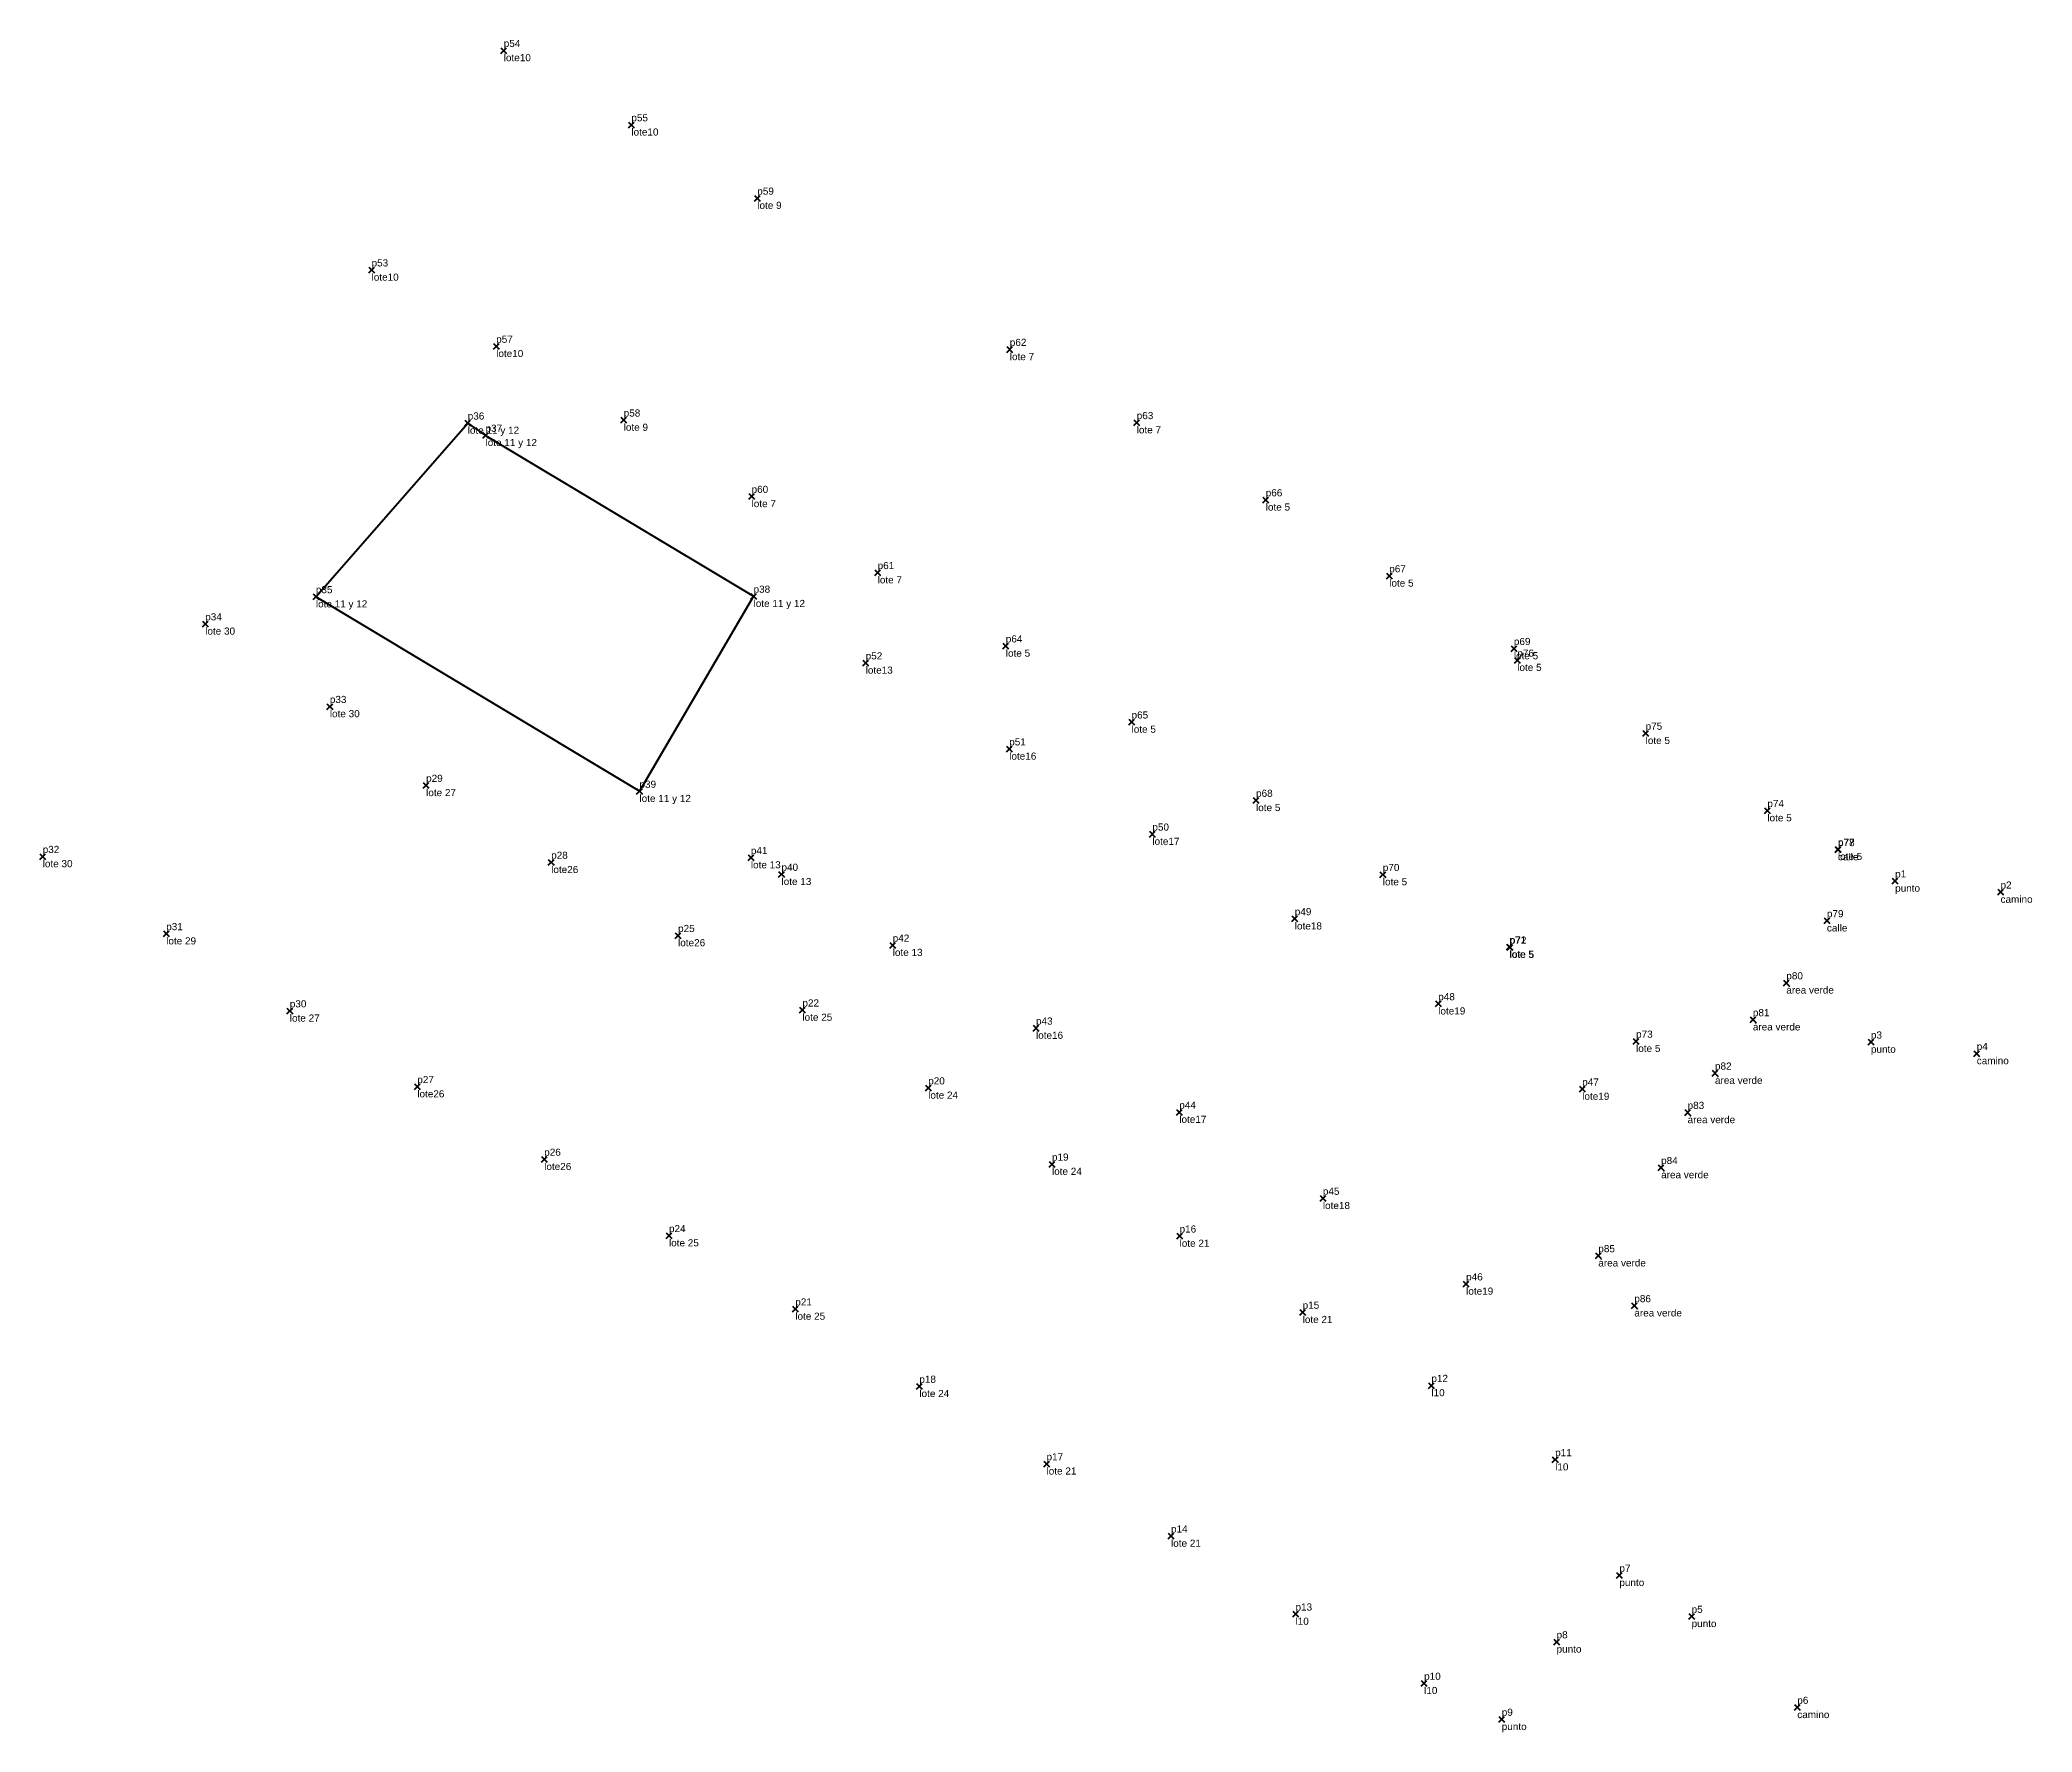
# Model space of a CAD drawing. Header units: millimetres. Extents: x 613192 to 613332, y 1321875 to 1321993.
import ezdxf

# ---------------------------------------------------------------- set-up
doc = ezdxf.new("R2010")
doc.units = ezdxf.units.MM
doc.header["$PDMODE"] = 3
doc.header["$PDSIZE"] = 0.2
doc.layers.get('0').update_dxf_attribs({"color": 1, "linetype": 'CONTINUOUS', "lineweight": 100})
for name, color, linetype, lineweight in [('calle', 174, 'CONTINUOUS', 100), ('camino', 174, 'CONTINUOUS', 100), ('l10', 174, 'CONTINUOUS', 100), ('lote 11 y 12', 174, 'CONTINUOUS', 100), ('lote 13', 174, 'CONTINUOUS', 100), ('lote 21', 174, 'CONTINUOUS', 100), ('lote 24', 174, 'CONTINUOUS', 100), ('lote 25', 174, 'CONTINUOUS', 100), ('lote 27', 174, 'CONTINUOUS', 100), ('lote 29', 174, 'CONTINUOUS', 100), ('lote 30', 174, 'CONTINUOUS', 100), ('lote 5', 174, 'CONTINUOUS', 100), ('lote 7', 174, 'CONTINUOUS', 100), ('lote 9', 174, 'CONTINUOUS', 100), ('lote10', 174, 'CONTINUOUS', 100), ('lote13', 174, 'CONTINUOUS', 100), ('lote16', 174, 'CONTINUOUS', 100), ('lote17', 174, 'CONTINUOUS', 100), ('lote18', 174, 'CONTINUOUS', 100), ('lote19', 174, 'CONTINUOUS', 100), ('lote26', 174, 'CONTINUOUS', 100), ('punto', 174, 'CONTINUOUS', 100), ('área verde', 174, 'CONTINUOUS', 100)]:
    doc.layers.add(name, color=color, linetype=linetype, lineweight=lineweight)
doc.layers.add('CVL_CUADCON_TIT', color=1, linetype='CONTINUOUS')
doc.styles.get("Standard").update_dxf_attribs({"font": 'arial.ttf', "width": 0.65})

msp = doc.modelspace()

# ---------------------------------------------------------------- linework, layer by layer
at = {"elevation": 56.33}
msp.add_lwpolyline([(613211.52, 1321954.38), (613222.18, 1321966.57), (613223.43, 1321965.71), (613242.25, 1321954.41), (613234.24, 1321940.72), (613211.52, 1321954.38)], dxfattribs=at)
at = {"layer": 'calle', "color": 40, "true_color": 0xf8d731}
for p in [(613318.39, 1321936.62, 58.16), (613317.61, 1321931.63, 58.13)]:
    msp.add_point(p, dxfattribs=at)
at = {"layer": 'camino', "color": 40, "true_color": 0xf8d731}
for p in [(613329.8, 1321933.64, 52.66), (613328.13, 1321922.31, 53.05), (613315.53, 1321876.4, 54.5)]:
    msp.add_point(p, dxfattribs=at)
at = {"layer": 'CVL_CUADCON_TIT'}
msp.add_lwpolyline([(613242.25, 1321954.41), (613223.43, 1321965.71), (613222.18, 1321966.57), (613211.52, 1321954.38), (613234.24, 1321940.72)], close=True, dxfattribs=at)
at = {"layer": 'l10', "color": 40, "true_color": 0xf8d731}
for p in [(613289.84, 1321899, 55.88), (613298.53, 1321893.79, 55.8), (613280.3, 1321882.95, 56.36), (613289.33, 1321878.09, 56.24)]:
    msp.add_point(p, dxfattribs=at)
at = {"layer": 'lote 11 y 12', "color": 40, "true_color": 0xf8d731}
for p in [(613222.18, 1321966.57, 56.19), (613223.43, 1321965.71, 56.23), (613211.52, 1321954.38, 56.33), (613242.25, 1321954.41, 56.87), (613234.24, 1321940.72, 57.09)]:
    msp.add_point(p, dxfattribs=at)
at = {"layer": 'lote 13', "color": 40, "true_color": 0xf8d731}
for p in [(613242.06, 1321936.06, 61.77), (613244.21, 1321934.89, 57.19), (613252.02, 1321929.91, 61.83)]:
    msp.add_point(p, dxfattribs=at)
at = {"layer": 'lote 21', "color": 40, "true_color": 0xf8d731}
for p in [(613272.16, 1321909.49, 55.72), (613280.8, 1321904.14, 56.02), (613262.82, 1321893.5, 56.1), (613271.56, 1321888.43, 56.28)]:
    msp.add_point(p, dxfattribs=at)
at = {"layer": 'lote 24', "color": 40, "true_color": 0xf8d731}
for p in [(613254.51, 1321919.89, 55.48), (613263.2, 1321914.54, 55.76), (613253.89, 1321898.94, 55.87)]:
    msp.add_point(p, dxfattribs=at)
at = {"layer": 'lote 25', "color": 40, "true_color": 0xf8d731}
for p in [(613245.68, 1321925.36, 55.58), (613236.31, 1321909.52, 55.78), (613245.18, 1321904.37, 55.83)]:
    msp.add_point(p, dxfattribs=at)
at = {"layer": 'lote 27', "color": 40, "true_color": 0xf8d731}
for p in [(613219.26, 1321941.13, 54.99), (613209.69, 1321925.3, 55.3)]:
    msp.add_point(p, dxfattribs=at)
at = {"layer": 'lote 29', "color": 40, "true_color": 0xf8d731}
msp.add_point((613201.01, 1321930.72, 55.6), dxfattribs=at)
at = {"layer": 'lote 30', "color": 40, "true_color": 0xf8d731}
for p in [(613203.75, 1321952.47, 56.14), (613212.5, 1321946.67, 56.56), (613192.34, 1321936.14, 54.5)]:
    msp.add_point(p, dxfattribs=at)
at = {"layer": 'lote 5', "color": 40, "true_color": 0xf8d731}
for p in [(613278.21, 1321961.18, 61.1), (613286.88, 1321955.84, 61.06), (613259.96, 1321950.92, 61.3), (613295.63, 1321950.74, 61.22), (613295.87, 1321949.92, 58.06), (613268.79, 1321945.58, 61.37), (613304.88, 1321944.79, 57.99), (613277.53, 1321940.08, 61.41), (613313.43, 1321939.36, 58), (613318.38, 1321936.65, 58.16), (613286.43, 1321934.87, 61.52), (613295.32, 1321929.78, 61.67), (613295.35, 1321929.77, 61.46), (613304.21, 1321923.17, 58.92)]:
    msp.add_point(p, dxfattribs=at)
at = {"layer": 'lote 7', "color": 40, "true_color": 0xf8d731}
for p in [(613260.24, 1321971.74, 60.82), (613269.15, 1321966.6, 60.93), (613242.11, 1321961.42, 61.12), (613250.96, 1321956.07, 61.38)]:
    msp.add_point(p, dxfattribs=at)
at = {"layer": 'lote 9', "color": 40, "true_color": 0xf8d731}
for p in [(613242.51, 1321982.36, 60.6), (613233.13, 1321966.78, 60.94)]:
    msp.add_point(p, dxfattribs=at)
at = {"layer": 'lote10', "color": 40, "true_color": 0xf8d731}
for p in [(613224.71, 1321992.73, 60.05), (613233.67, 1321987.51, 60.32), (613215.43, 1321977.32, 60.26), (613224.18, 1321971.96, 60.67)]:
    msp.add_point(p, dxfattribs=at)
at = {"layer": 'lote13', "color": 40, "true_color": 0xf8d731}
msp.add_point((613250.12, 1321949.73, 61.44), dxfattribs=at)
at = {"layer": 'lote16', "color": 40, "true_color": 0xf8d731}
for p in [(613260.2, 1321943.69, 61.47), (613262.08, 1321924.09, 61.89)]:
    msp.add_point(p, dxfattribs=at)
at = {"layer": 'lote17', "color": 40, "true_color": 0xf8d731}
for p in [(613270.25, 1321937.71, 61.73), (613272.14, 1321918.19, 62.17)]:
    msp.add_point(p, dxfattribs=at)
at = {"layer": 'lote18', "color": 40, "true_color": 0xf8d731}
for p in [(613280.25, 1321931.77, 61.88), (613282.22, 1321912.14, 62.25)]:
    msp.add_point(p, dxfattribs=at)
at = {"layer": 'lote19', "color": 40, "true_color": 0xf8d731}
for p in [(613290.32, 1321925.8, 61.94), (613300.43, 1321919.81, 61.88), (613292.28, 1321906.13, 62.21)]:
    msp.add_point(p, dxfattribs=at)
at = {"layer": 'lote26', "color": 40, "true_color": 0xf8d731}
for p in [(613228.04, 1321935.73, 55.11), (613236.95, 1321930.59, 55.29), (613218.64, 1321919.98, 55.37), (613227.55, 1321914.88, 55.56)]:
    msp.add_point(p, dxfattribs=at)
at = {"layer": 'punto', "color": 40, "true_color": 0xf8d731}
for p in [(613322.4, 1321934.42, 52.14), (613320.7, 1321923.11, 52.36), (613303.04, 1321885.67, 56.08), (613308.11, 1321882.79, 52.69), (613298.63, 1321881, 56.61), (613294.78, 1321875.56, 56.35)]:
    msp.add_point(p, dxfattribs=at)
at = {"layer": 'área verde', "color": 40, "true_color": 0xf8d731}
for p in [(613314.76, 1321927.27, 57.52), (613312.41, 1321924.68, 57.71), (613309.75, 1321920.93, 57.48), (613307.83, 1321918.17, 57.53), (613305.97, 1321914.3, 57.44), (613301.56, 1321908.11, 57.59), (613304.09, 1321904.6, 57.98)]:
    msp.add_point(p, dxfattribs=at)

# ---------------------------------------------------------------- texts
at = {"layer": 'calle', "color": 40, "true_color": 0xf8d731}
for s, p in [('p78', (613318.39, 1321936.87)), ('calle', (613318.39, 1321935.87)), ('calle', (613317.61, 1321930.88)), ('p79', (613317.61, 1321931.88))]:
    msp.add_text(s, height=0.5, dxfattribs=at).set_placement(p)
at = {"layer": 'camino', "color": 40, "true_color": 0xf8d731}
for s, p in [('p2', (613329.8, 1321933.89)), ('camino', (613329.8, 1321932.89)), ('p4', (613328.13, 1321922.56)), ('camino', (613328.13, 1321921.56)), ('p6', (613315.53, 1321876.65)), ('camino', (613315.53, 1321875.65))]:
    msp.add_text(s, height=0.5, dxfattribs=at).set_placement(p)
at = {"layer": 'l10', "color": 40, "true_color": 0xf8d731}
for s, p in [('p12', (613289.84, 1321899.25)), ('l10', (613289.84, 1321898.25)), ('p11', (613298.53, 1321894.04)), ('l10', (613298.53, 1321893.04)), ('p13', (613280.3, 1321883.2)), ('l10', (613280.3, 1321882.2)), ('p10', (613289.33, 1321878.34)), ('l10', (613289.33, 1321877.34))]:
    msp.add_text(s, height=0.5, dxfattribs=at).set_placement(p)
at = {"layer": 'lote 11 y 12', "color": 40, "true_color": 0xf8d731}
for s, p in [('p36', (613222.18, 1321966.82)), ('lote 11 y 12', (613222.18, 1321965.82)), ('p37', (613223.43, 1321965.96)), ('lote 11 y 12', (613223.43, 1321964.96)), ('p35', (613211.52, 1321954.63)), ('p38', (613242.25, 1321954.66)), ('lote 11 y 12', (613211.52, 1321953.63)), ('lote 11 y 12', (613242.25, 1321953.66)), ('p39', (613234.24, 1321940.97)), ('lote 11 y 12', (613234.24, 1321939.97))]:
    msp.add_text(s, height=0.5, dxfattribs=at).set_placement(p)
at = {"layer": 'lote 13', "color": 40, "true_color": 0xf8d731}
for s, p in [('p41', (613242.06, 1321936.31)), ('lote 13', (613242.06, 1321935.31)), ('p40', (613244.21, 1321935.14)), ('lote 13', (613244.21, 1321934.14)), ('p42', (613252.02, 1321930.16)), ('lote 13', (613252.02, 1321929.16))]:
    msp.add_text(s, height=0.5, dxfattribs=at).set_placement(p)
at = {"layer": 'lote 21', "color": 40, "true_color": 0xf8d731}
for s, p in [('p16', (613272.16, 1321909.74)), ('lote 21', (613272.16, 1321908.74)), ('p15', (613280.8, 1321904.39)), ('lote 21', (613280.8, 1321903.39)), ('p17', (613262.82, 1321893.75)), ('lote 21', (613262.82, 1321892.75)), ('p14', (613271.56, 1321888.68)), ('lote 21', (613271.56, 1321887.68))]:
    msp.add_text(s, height=0.5, dxfattribs=at).set_placement(p)
at = {"layer": 'lote 24', "color": 40, "true_color": 0xf8d731}
for s, p in [('p20', (613254.51, 1321920.14)), ('lote 24', (613254.51, 1321919.14)), ('p19', (613263.2, 1321914.79)), ('lote 24', (613263.2, 1321913.79)), ('p18', (613253.89, 1321899.19)), ('lote 24', (613253.89, 1321898.19))]:
    msp.add_text(s, height=0.5, dxfattribs=at).set_placement(p)
at = {"layer": 'lote 25', "color": 40, "true_color": 0xf8d731}
for s, p in [('p22', (613245.68, 1321925.61)), ('lote 25', (613245.68, 1321924.61)), ('p24', (613236.31, 1321909.77)), ('lote 25', (613236.31, 1321908.77)), ('p21', (613245.18, 1321904.62)), ('lote 25', (613245.18, 1321903.62))]:
    msp.add_text(s, height=0.5, dxfattribs=at).set_placement(p)
at = {"layer": 'lote 27', "color": 40, "true_color": 0xf8d731}
for s, p in [('p29', (613219.26, 1321941.38)), ('lote 27', (613219.26, 1321940.38)), ('p30', (613209.69, 1321925.55)), ('lote 27', (613209.69, 1321924.55))]:
    msp.add_text(s, height=0.5, dxfattribs=at).set_placement(p)
at = {"layer": 'lote 29', "color": 40, "true_color": 0xf8d731}
for s, p in [('p31', (613201.01, 1321930.97)), ('lote 29', (613201.01, 1321929.97))]:
    msp.add_text(s, height=0.5, dxfattribs=at).set_placement(p)
at = {"layer": 'lote 30', "color": 40, "true_color": 0xf8d731}
for s, p in [('p34', (613203.75, 1321952.72)), ('lote 30', (613203.75, 1321951.72)), ('p33', (613212.5, 1321946.92)), ('lote 30', (613212.5, 1321945.92)), ('p32', (613192.34, 1321936.39)), ('lote 30', (613192.34, 1321935.39))]:
    msp.add_text(s, height=0.5, dxfattribs=at).set_placement(p)
at = {"layer": 'lote 5', "color": 40, "true_color": 0xf8d731}
for s, p in [('p66', (613278.21, 1321961.43)), ('lote 5', (613278.21, 1321960.43)), ('p67', (613286.88, 1321956.09)), ('lote 5', (613286.88, 1321955.09)), ('p64', (613259.96, 1321951.17)), ('p69', (613295.63, 1321950.99)), ('lote 5', (613259.96, 1321950.17)), ('lote 5', (613295.63, 1321949.99)), ('p76', (613295.87, 1321950.17)), ('lote 5', (613295.87, 1321949.17)), ('p65', (613268.79, 1321945.83)), ('lote 5', (613268.79, 1321944.83)), ('p75', (613304.88, 1321945.04)), ('lote 5', (613304.88, 1321944.04)), ('p68', (613277.53, 1321940.33)), ('lote 5', (613277.53, 1321939.33)), ('p74', (613313.43, 1321939.61)), ('lote 5', (613313.43, 1321938.61)), ('p77', (613318.38, 1321936.9)), ('p70', (613286.43, 1321935.12)), ('lote 5', (613318.38, 1321935.9)), ('lote 5', (613286.43, 1321934.12)), ('p71', (613295.32, 1321930.03)), ('p72', (613295.35, 1321930.02)), ('lote 5', (613295.32, 1321929.03)), ('lote 5', (613295.35, 1321929.02)), ('p73', (613304.21, 1321923.42)), ('lote 5', (613304.21, 1321922.42))]:
    msp.add_text(s, height=0.5, dxfattribs=at).set_placement(p)
at = {"layer": 'lote 7', "color": 40, "true_color": 0xf8d731}
for s, p in [('p62', (613260.24, 1321971.99)), ('lote 7', (613260.24, 1321970.99)), ('p63', (613269.15, 1321966.85)), ('lote 7', (613269.15, 1321965.85)), ('p60', (613242.11, 1321961.67)), ('lote 7', (613242.11, 1321960.67)), ('p61', (613250.96, 1321956.32)), ('lote 7', (613250.96, 1321955.32))]:
    msp.add_text(s, height=0.5, dxfattribs=at).set_placement(p)
at = {"layer": 'lote 9', "color": 40, "true_color": 0xf8d731}
for s, p in [('p59', (613242.51, 1321982.61)), ('lote 9', (613242.51, 1321981.61)), ('p58', (613233.13, 1321967.03)), ('lote 9', (613233.13, 1321966.03))]:
    msp.add_text(s, height=0.5, dxfattribs=at).set_placement(p)
at = {"layer": 'lote10', "color": 40, "true_color": 0xf8d731}
for s, p in [('p54', (613224.71, 1321992.98)), ('lote10', (613224.71, 1321991.98)), ('p55', (613233.67, 1321987.76)), ('lote10', (613233.67, 1321986.76)), ('p53', (613215.43, 1321977.57)), ('lote10', (613215.43, 1321976.57)), ('p57', (613224.18, 1321972.21)), ('lote10', (613224.18, 1321971.21))]:
    msp.add_text(s, height=0.5, dxfattribs=at).set_placement(p)
at = {"layer": 'lote13', "color": 40, "true_color": 0xf8d731}
for s, p in [('p52', (613250.12, 1321949.98)), ('lote13', (613250.12, 1321948.98))]:
    msp.add_text(s, height=0.5, dxfattribs=at).set_placement(p)
at = {"layer": 'lote16', "color": 40, "true_color": 0xf8d731}
for s, p in [('p51', (613260.2, 1321943.94)), ('lote16', (613260.2, 1321942.94)), ('p43', (613262.08, 1321924.34)), ('lote16', (613262.08, 1321923.34))]:
    msp.add_text(s, height=0.5, dxfattribs=at).set_placement(p)
at = {"layer": 'lote17', "color": 40, "true_color": 0xf8d731}
for s, p in [('p50', (613270.25, 1321937.96)), ('lote17', (613270.25, 1321936.96)), ('p44', (613272.14, 1321918.44)), ('lote17', (613272.14, 1321917.44))]:
    msp.add_text(s, height=0.5, dxfattribs=at).set_placement(p)
at = {"layer": 'lote18', "color": 40, "true_color": 0xf8d731}
for s, p in [('p49', (613280.25, 1321932.02)), ('lote18', (613280.25, 1321931.02)), ('p45', (613282.22, 1321912.39)), ('lote18', (613282.22, 1321911.39))]:
    msp.add_text(s, height=0.5, dxfattribs=at).set_placement(p)
at = {"layer": 'lote19', "color": 40, "true_color": 0xf8d731}
for s, p in [('p48', (613290.32, 1321926.05)), ('lote19', (613290.32, 1321925.05)), ('p47', (613300.43, 1321920.06)), ('lote19', (613300.43, 1321919.06)), ('p46', (613292.28, 1321906.38)), ('lote19', (613292.28, 1321905.38))]:
    msp.add_text(s, height=0.5, dxfattribs=at).set_placement(p)
at = {"layer": 'lote26', "color": 40, "true_color": 0xf8d731}
for s, p in [('p28', (613228.04, 1321935.98)), ('lote26', (613228.04, 1321934.98)), ('p25', (613236.95, 1321930.84)), ('lote26', (613236.95, 1321929.84)), ('p27', (613218.64, 1321920.23)), ('lote26', (613218.64, 1321919.23)), ('p26', (613227.55, 1321915.13)), ('lote26', (613227.55, 1321914.13))]:
    msp.add_text(s, height=0.5, dxfattribs=at).set_placement(p)
at = {"layer": 'punto', "color": 40, "true_color": 0xf8d731}
for s, p in [('p1', (613322.4, 1321934.67)), ('punto', (613322.4, 1321933.67)), ('p3', (613320.7, 1321923.36)), ('punto', (613320.7, 1321922.36)), ('p7', (613303.04, 1321885.92)), ('punto', (613303.04, 1321884.92)), ('p5', (613308.11, 1321883.04)), ('punto', (613308.11, 1321882.04)), ('p8', (613298.63, 1321881.25)), ('punto', (613298.63, 1321880.25)), ('p9', (613294.78, 1321875.81)), ('punto', (613294.78, 1321874.81))]:
    msp.add_text(s, height=0.5, dxfattribs=at).set_placement(p)
at = {"layer": 'área verde', "color": 40, "true_color": 0xf8d731}
for s, p in [('p80', (613314.76, 1321927.52)), ('área verde', (613314.76, 1321926.52)), ('área verde', (613312.41, 1321923.93)), ('p81', (613312.41, 1321924.93)), ('p82', (613309.75, 1321921.18)), ('área verde', (613309.75, 1321920.18)), ('p83', (613307.83, 1321918.42)), ('área verde', (613307.83, 1321917.42)), ('p84', (613305.97, 1321914.55)), ('área verde', (613305.97, 1321913.55)), ('área verde', (613301.56, 1321907.36)), ('p85', (613301.56, 1321908.36)), ('p86', (613304.09, 1321904.85)), ('área verde', (613304.09, 1321903.85))]:
    msp.add_text(s, height=0.5, dxfattribs=at).set_placement(p)

doc.saveas('drawing.dxf')
